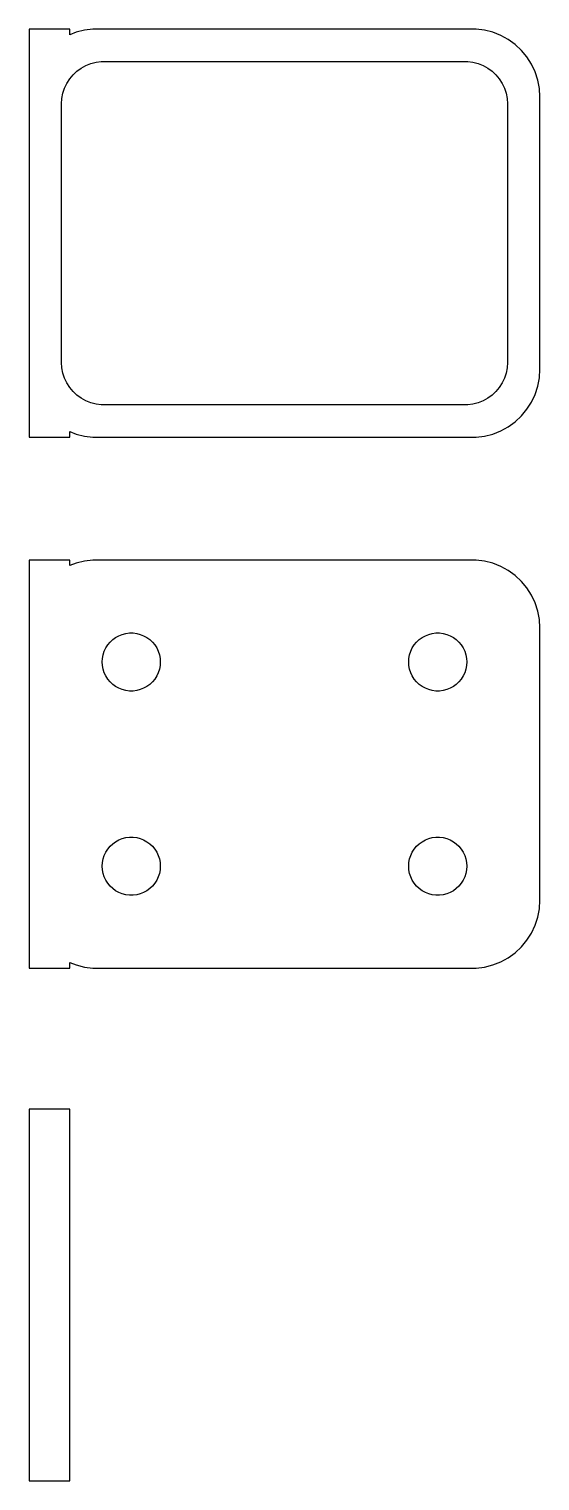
# Model space of a CAD drawing. Header units: metres. Extents: x -19 to 19, y 25 to 132.
import ezdxf

# ---------------------------------------------------------------- set-up
doc = ezdxf.new("R2010")
doc.units = ezdxf.units.M

msp = doc.modelspace()

# ---------------------------------------------------------------- linework, layer by layer
for p, q in [((-15.75, 131.99), (-18.75, 131.99)), ((-18.75, 131.99), (-18.75, 102.01)), ((-15.75, 131.575), (-15.75, 131.99)), ((-15.2951, 131.755), (-15.75, 131.575)), ((-14.6869, 131.911), (-15.2951, 131.755)), ((-14.0639, 131.99), (-14.6869, 131.911)), ((14.0639, 131.99), (-14.0639, 131.99)), ((14.6869, 131.911), (14.0639, 131.99)), ((15.2951, 131.755), (14.6869, 131.911)), ((15.8789, 131.524), (15.2951, 131.755)), ((16.4291, 131.222), (15.8789, 131.524)), ((16.9371, 130.853), (16.4291, 131.222)), ((17.3948, 130.423), (16.9371, 130.853)), ((17.7951, 129.939), (17.3948, 130.423)), ((-15.2342, 128.899), (-14.918, 129.128)), ((-14.918, 129.128), (-14.5754, 129.317)), ((-14.5754, 129.317), (-14.2119, 129.461)), ((-14.2119, 129.461), (-13.8333, 129.558)), ((-13.8333, 129.558), (-13.4454, 129.607)), ((-13.4454, 129.607), (13.4454, 129.607)), ((13.4454, 129.607), (13.8333, 129.558)), ((13.8333, 129.558), (14.2119, 129.461)), ((14.2119, 129.461), (14.5754, 129.317)), ((14.5754, 129.317), (14.918, 129.128)), ((14.918, 129.128), (15.2342, 128.899)), ((18.1315, 129.409), (17.7951, 129.939)), ((18.3989, 128.841), (18.1315, 129.409)), ((-16.1443, 127.646), (-15.9779, 128)), ((-15.9779, 128), (-15.7684, 128.33)), ((-15.7684, 128.33), (-15.5192, 128.631)), ((-15.5192, 128.631), (-15.2342, 128.899)), ((15.2342, 128.899), (15.5192, 128.631)), ((15.5192, 128.631), (15.7684, 128.33)), ((15.7684, 128.33), (15.9779, 128)), ((15.9779, 128), (16.1443, 127.646)), ((18.5929, 128.243), (18.3989, 128.841)), ((18.7106, 127.627), (18.5929, 128.243)), ((-16.3384, 126.89), (-16.2651, 127.274)), ((-16.2651, 127.274), (-16.1443, 127.646)), ((16.1443, 127.646), (16.2651, 127.274)), ((16.2651, 127.274), (16.3384, 126.89)), ((18.75, 127), (18.7106, 127.627)), ((18.75, 107), (18.75, 127)), ((-16.3629, 126.5), (-16.3384, 126.89)), ((-16.3629, 107.5), (-16.3629, 126.5)), ((16.3384, 126.89), (16.3629, 126.5)), ((16.3629, 126.5), (16.3629, 107.5)), ((-16.3384, 107.11), (-16.3629, 107.5)), ((-16.2651, 106.726), (-16.3384, 107.11)), ((-16.1443, 106.354), (-16.2651, 106.726)), ((16.2651, 106.726), (16.1443, 106.354)), ((16.3384, 107.11), (16.2651, 106.726)), ((16.3629, 107.5), (16.3384, 107.11)), ((18.7106, 106.373), (18.75, 107)), ((-15.9779, 106), (-16.1443, 106.354)), ((-15.7684, 105.67), (-15.9779, 106)), ((-15.5192, 105.369), (-15.7684, 105.67)), ((15.7684, 105.67), (15.5192, 105.369)), ((15.9779, 106), (15.7684, 105.67)), ((16.1443, 106.354), (15.9779, 106)), ((18.3989, 105.159), (18.5929, 105.757)), ((18.5929, 105.757), (18.7106, 106.373)), ((-15.2342, 105.101), (-15.5192, 105.369)), ((-14.918, 104.872), (-15.2342, 105.101)), ((-14.5754, 104.683), (-14.918, 104.872)), ((-14.2119, 104.539), (-14.5754, 104.683)), ((-13.8333, 104.442), (-14.2119, 104.539)), ((14.2119, 104.539), (13.8333, 104.442)), ((14.5754, 104.683), (14.2119, 104.539)), ((14.918, 104.872), (14.5754, 104.683)), ((15.2342, 105.101), (14.918, 104.872)), ((15.5192, 105.369), (15.2342, 105.101)), ((17.7951, 104.061), (18.1315, 104.591)), ((18.1315, 104.591), (18.3989, 105.159)), ((-13.4454, 104.393), (-13.8333, 104.442)), ((13.4454, 104.393), (-13.4454, 104.393)), ((13.8333, 104.442), (13.4454, 104.393)), ((16.9371, 103.147), (17.3948, 103.577)), ((17.3948, 103.577), (17.7951, 104.061)), ((-15.75, 102.425), (-15.2951, 102.245)), ((-15.75, 102.01), (-15.75, 102.425)), ((15.2951, 102.245), (15.8789, 102.476)), ((15.8789, 102.476), (16.4291, 102.778)), ((16.4291, 102.778), (16.9371, 103.147)), ((-18.75, 102.01), (-15.75, 102.01)), ((-15.2951, 102.245), (-14.6869, 102.089)), ((-14.6869, 102.089), (-14.0639, 102.01)), ((-14.0639, 102.01), (14.0639, 102.01)), ((14.0639, 102.01), (14.6869, 102.089)), ((14.6869, 102.089), (15.2951, 102.245)), ((-15.75, 92.9793), (-18.75, 92.9793)), ((-18.75, 92.9793), (-18.75, 63.0207)), ((-15.75, 92.5752), (-15.75, 92.9793)), ((-14.6869, 92.9114), (-15.2951, 92.7553)), ((-14.0639, 92.9901), (-14.6869, 92.9114)), ((14.0639, 92.9901), (-14.0639, 92.9901)), ((14.6869, 92.9114), (14.0639, 92.9901)), ((15.2951, 92.7553), (14.6869, 92.9114)), ((-15.2951, 92.7553), (-15.75, 92.5752)), ((15.8789, 92.5241), (15.2951, 92.7553)), ((16.4291, 92.2216), (15.8789, 92.5241)), ((16.9371, 91.8526), (16.4291, 92.2216)), ((17.3948, 91.4227), (16.9371, 91.8526)), ((17.7951, 90.9389), (17.3948, 91.4227)), ((18.1315, 90.4088), (17.7951, 90.9389)), ((18.3989, 89.8406), (18.1315, 90.4088)), ((18.5929, 89.2434), (18.3989, 89.8406)), ((18.7106, 88.6267), (18.5929, 89.2434)), ((18.75, 88), (18.7106, 88.6267)), ((-12.1591, 87.4321), (-11.9098, 87.5308)), ((-11.9098, 87.5308), (-11.6501, 87.5975)), ((-11.6501, 87.5975), (-11.3841, 87.6311)), ((-11.3841, 87.6311), (-11.1159, 87.6311)), ((-11.1159, 87.6311), (-10.8499, 87.5975)), ((-10.8499, 87.5975), (-10.5901, 87.5308)), ((-10.5901, 87.5308), (-10.3408, 87.4321)), ((10.3408, 87.4321), (10.5901, 87.5308)), ((10.5901, 87.5308), (10.8499, 87.5975)), ((10.8499, 87.5975), (11.1159, 87.6311)), ((11.1159, 87.6311), (11.3841, 87.6311)), ((11.3841, 87.6311), (11.6501, 87.5975)), ((11.6501, 87.5975), (11.9098, 87.5308)), ((11.9098, 87.5308), (12.1591, 87.4321)), ((18.75, 68), (18.75, 88)), ((-13.2353, 86.286), (-13.1212, 86.5287)), ((-13.1212, 86.5287), (-12.9775, 86.7551)), ((-12.9775, 86.7551), (-12.8065, 86.9617)), ((-12.8065, 86.9617), (-12.6111, 87.1453)), ((-12.6111, 87.1453), (-12.3941, 87.3029)), ((-12.3941, 87.3029), (-12.1591, 87.4321)), ((-10.3408, 87.4321), (-10.1059, 87.3029)), ((-10.1059, 87.3029), (-9.8889, 87.1453)), ((-9.8889, 87.1453), (-9.69344, 86.9617)), ((-9.69344, 86.9617), (-9.52251, 86.7551)), ((-9.52251, 86.7551), (-9.37881, 86.5287)), ((-9.37881, 86.5287), (-9.26465, 86.286)), ((9.26465, 86.286), (9.37881, 86.5287)), ((9.37881, 86.5287), (9.52251, 86.7551)), ((9.52251, 86.7551), (9.69344, 86.9617)), ((9.69344, 86.9617), (9.8889, 87.1453)), ((9.8889, 87.1453), (10.1059, 87.3029)), ((10.1059, 87.3029), (10.3408, 87.4321)), ((12.1591, 87.4321), (12.3941, 87.3029)), ((12.3941, 87.3029), (12.6111, 87.1453)), ((12.6111, 87.1453), (12.8065, 86.9617)), ((12.8065, 86.9617), (12.9775, 86.7551)), ((12.9775, 86.7551), (13.1212, 86.5287)), ((13.1212, 86.5287), (13.2353, 86.286)), ((-13.3853, 85.5), (-13.3685, 85.7676)), ((-13.3685, 85.2324), (-13.3853, 85.5)), ((-13.3685, 85.7676), (-13.3182, 86.031)), ((-13.3182, 86.031), (-13.2353, 86.286)), ((-9.26465, 86.286), (-9.18178, 86.031)), ((-9.18178, 86.031), (-9.13153, 85.7676)), ((-9.13153, 85.7676), (-9.1147, 85.5)), ((-9.1147, 85.5), (-9.13153, 85.2324)), ((9.1147, 85.5), (9.13153, 85.7676)), ((9.13153, 85.2324), (9.1147, 85.5)), ((9.13153, 85.7676), (9.18178, 86.031)), ((9.18178, 86.031), (9.26465, 86.286)), ((13.2353, 86.286), (13.3182, 86.031)), ((13.3182, 86.031), (13.3685, 85.7676)), ((13.3685, 85.7676), (13.3853, 85.5)), ((13.3853, 85.5), (13.3685, 85.2324)), ((-13.3182, 84.969), (-13.3685, 85.2324)), ((-13.2353, 84.7139), (-13.3182, 84.969)), ((-13.1212, 84.4713), (-13.2353, 84.7139)), ((-12.9775, 84.2449), (-13.1212, 84.4713)), ((-9.37881, 84.4713), (-9.52251, 84.2449)), ((-9.26465, 84.7139), (-9.37881, 84.4713)), ((-9.18178, 84.969), (-9.26465, 84.7139)), ((-9.13153, 85.2324), (-9.18178, 84.969)), ((9.18178, 84.969), (9.13153, 85.2324)), ((9.26465, 84.7139), (9.18178, 84.969)), ((9.37881, 84.4713), (9.26465, 84.7139)), ((9.52251, 84.2449), (9.37881, 84.4713)), ((13.1212, 84.4713), (12.9775, 84.2449)), ((13.2353, 84.7139), (13.1212, 84.4713)), ((13.3182, 84.969), (13.2353, 84.7139)), ((13.3685, 85.2324), (13.3182, 84.969)), ((-12.8065, 84.0383), (-12.9775, 84.2449)), ((-12.6111, 83.8547), (-12.8065, 84.0383)), ((-12.3941, 83.6971), (-12.6111, 83.8547)), ((-12.1591, 83.5679), (-12.3941, 83.6971)), ((-11.9098, 83.4692), (-12.1591, 83.5679)), ((-11.6501, 83.4025), (-11.9098, 83.4692)), ((-11.3841, 83.3689), (-11.6501, 83.4025)), ((-11.1159, 83.3689), (-11.3841, 83.3689)), ((-10.8499, 83.4025), (-11.1159, 83.3689)), ((-10.5901, 83.4692), (-10.8499, 83.4025)), ((-10.3408, 83.5679), (-10.5901, 83.4692)), ((-10.1059, 83.6971), (-10.3408, 83.5679)), ((-9.8889, 83.8547), (-10.1059, 83.6971)), ((-9.69344, 84.0383), (-9.8889, 83.8547)), ((-9.52251, 84.2449), (-9.69344, 84.0383)), ((9.69344, 84.0383), (9.52251, 84.2449)), ((9.8889, 83.8547), (9.69344, 84.0383)), ((10.1059, 83.6971), (9.8889, 83.8547)), ((10.3408, 83.5679), (10.1059, 83.6971)), ((10.5901, 83.4692), (10.3408, 83.5679)), ((10.8499, 83.4025), (10.5901, 83.4692)), ((11.1159, 83.3689), (10.8499, 83.4025)), ((11.3841, 83.3689), (11.1159, 83.3689)), ((11.6501, 83.4025), (11.3841, 83.3689)), ((11.9098, 83.4692), (11.6501, 83.4025)), ((12.1591, 83.5679), (11.9098, 83.4692)), ((12.3941, 83.6971), (12.1591, 83.5679)), ((12.6111, 83.8547), (12.3941, 83.6971)), ((12.8065, 84.0383), (12.6111, 83.8547)), ((12.9775, 84.2449), (12.8065, 84.0383)), ((-12.1591, 72.4321), (-11.9098, 72.5308)), ((-11.9098, 72.5308), (-11.6501, 72.5975)), ((-11.6501, 72.5975), (-11.3841, 72.6311)), ((-11.3841, 72.6311), (-11.1159, 72.6311)), ((-11.1159, 72.6311), (-10.8499, 72.5975)), ((-10.8499, 72.5975), (-10.5901, 72.5308)), ((-10.5901, 72.5308), (-10.3408, 72.4321)), ((10.3408, 72.4321), (10.5901, 72.5308)), ((10.5901, 72.5308), (10.8499, 72.5975)), ((10.8499, 72.5975), (11.1159, 72.6311)), ((11.1159, 72.6311), (11.3841, 72.6311)), ((11.3841, 72.6311), (11.6501, 72.5975)), ((11.6501, 72.5975), (11.9098, 72.5308)), ((11.9098, 72.5308), (12.1591, 72.4321)), ((-13.2353, 71.2861), (-13.1212, 71.5287)), ((-13.1212, 71.5287), (-12.9775, 71.7551)), ((-12.9775, 71.7551), (-12.8065, 71.9617)), ((-12.8065, 71.9617), (-12.6111, 72.1453)), ((-12.6111, 72.1453), (-12.3941, 72.3029)), ((-12.3941, 72.3029), (-12.1591, 72.4321)), ((-10.3408, 72.4321), (-10.1059, 72.3029)), ((-10.1059, 72.3029), (-9.8889, 72.1453)), ((-9.8889, 72.1453), (-9.69344, 71.9617)), ((-9.69344, 71.9617), (-9.52251, 71.7551)), ((-9.52251, 71.7551), (-9.37881, 71.5287)), ((-9.37881, 71.5287), (-9.26465, 71.2861)), ((9.26465, 71.2861), (9.37881, 71.5287)), ((9.37881, 71.5287), (9.52251, 71.7551)), ((9.52251, 71.7551), (9.69344, 71.9617)), ((9.69344, 71.9617), (9.8889, 72.1453)), ((9.8889, 72.1453), (10.1059, 72.3029)), ((10.1059, 72.3029), (10.3408, 72.4321)), ((12.1591, 72.4321), (12.3941, 72.3029)), ((12.3941, 72.3029), (12.6111, 72.1453)), ((12.6111, 72.1453), (12.8065, 71.9617)), ((12.8065, 71.9617), (12.9775, 71.7551)), ((12.9775, 71.7551), (13.1212, 71.5287)), ((13.1212, 71.5287), (13.2353, 71.2861)), ((-13.3853, 70.5), (-13.3685, 70.7676)), ((-13.3685, 70.2324), (-13.3853, 70.5)), ((-13.3685, 70.7676), (-13.3182, 71.031)), ((-13.3182, 71.031), (-13.2353, 71.2861)), ((-9.26465, 71.2861), (-9.18178, 71.031)), ((-9.18178, 71.031), (-9.13153, 70.7676)), ((-9.13153, 70.7676), (-9.1147, 70.5)), ((-9.1147, 70.5), (-9.13153, 70.2324)), ((9.1147, 70.5), (9.13153, 70.7676)), ((9.13153, 70.2324), (9.1147, 70.5)), ((9.13153, 70.7676), (9.18178, 71.031)), ((9.18178, 71.031), (9.26465, 71.2861)), ((13.2353, 71.2861), (13.3182, 71.031)), ((13.3182, 71.031), (13.3685, 70.7676)), ((13.3685, 70.7676), (13.3853, 70.5)), ((13.3853, 70.5), (13.3685, 70.2324)), ((-13.3182, 69.969), (-13.3685, 70.2324)), ((-13.2353, 69.714), (-13.3182, 69.969)), ((-13.1212, 69.4713), (-13.2353, 69.714)), ((-12.9775, 69.2449), (-13.1212, 69.4713)), ((-9.37881, 69.4713), (-9.52251, 69.2449)), ((-9.26465, 69.714), (-9.37881, 69.4713)), ((-9.18178, 69.969), (-9.26465, 69.714)), ((-9.13153, 70.2324), (-9.18178, 69.969)), ((9.18178, 69.969), (9.13153, 70.2324)), ((9.26465, 69.714), (9.18178, 69.969)), ((9.37881, 69.4713), (9.26465, 69.714)), ((9.52251, 69.2449), (9.37881, 69.4713)), ((13.1212, 69.4713), (12.9775, 69.2449)), ((13.2353, 69.714), (13.1212, 69.4713)), ((13.3182, 69.969), (13.2353, 69.714)), ((13.3685, 70.2324), (13.3182, 69.969)), ((-12.8065, 69.0383), (-12.9775, 69.2449)), ((-12.6111, 68.8547), (-12.8065, 69.0383)), ((-12.3941, 68.6971), (-12.6111, 68.8547)), ((-12.1591, 68.5679), (-12.3941, 68.6971)), ((-11.9098, 68.4692), (-12.1591, 68.5679)), ((-11.6501, 68.4025), (-11.9098, 68.4692)), ((-11.3841, 68.3689), (-11.6501, 68.4025)), ((-11.1159, 68.3689), (-11.3841, 68.3689)), ((-10.8499, 68.4025), (-11.1159, 68.3689)), ((-10.5901, 68.4692), (-10.8499, 68.4025)), ((-10.3408, 68.5679), (-10.5901, 68.4692)), ((-10.1059, 68.6971), (-10.3408, 68.5679)), ((-9.8889, 68.8547), (-10.1059, 68.6971)), ((-9.69344, 69.0383), (-9.8889, 68.8547)), ((-9.52251, 69.2449), (-9.69344, 69.0383)), ((9.69344, 69.0383), (9.52251, 69.2449)), ((9.8889, 68.8547), (9.69344, 69.0383)), ((10.1059, 68.6971), (9.8889, 68.8547)), ((10.3408, 68.5679), (10.1059, 68.6971)), ((10.5901, 68.4692), (10.3408, 68.5679)), ((10.8499, 68.4025), (10.5901, 68.4692)), ((11.1159, 68.3689), (10.8499, 68.4025)), ((11.3841, 68.3689), (11.1159, 68.3689)), ((11.6501, 68.4025), (11.3841, 68.3689)), ((11.9098, 68.4692), (11.6501, 68.4025)), ((12.1591, 68.5679), (11.9098, 68.4692)), ((12.3941, 68.6971), (12.1591, 68.5679)), ((12.6111, 68.8547), (12.3941, 68.6971)), ((12.8065, 69.0383), (12.6111, 68.8547)), ((12.9775, 69.2449), (12.8065, 69.0383)), ((18.5929, 66.7566), (18.7106, 67.3733)), ((18.7106, 67.3733), (18.75, 68)), ((18.1315, 65.5912), (18.3989, 66.1594)), ((18.3989, 66.1594), (18.5929, 66.7566)), ((17.3948, 64.5773), (17.7951, 65.0611)), ((17.7951, 65.0611), (18.1315, 65.5912)), ((16.4291, 63.7784), (16.9371, 64.1474)), ((16.9371, 64.1474), (17.3948, 64.5773)), ((-18.75, 63.0207), (-15.75, 63.0207)), ((-15.75, 63.0207), (-15.75, 63.4248)), ((-15.75, 63.4248), (-15.2951, 63.2447)), ((-15.2951, 63.2447), (-14.6869, 63.0886)), ((-14.6869, 63.0886), (-14.0639, 63.0099)), ((-14.0639, 63.0099), (14.0639, 63.0099)), ((14.0639, 63.0099), (14.6869, 63.0886)), ((14.6869, 63.0886), (15.2951, 63.2447)), ((15.2951, 63.2447), (15.8789, 63.4759)), ((15.8789, 63.4759), (16.4291, 63.7784)), ((-15.75, 52.6526), (-18.75, 52.6526)), ((-18.75, 52.6526), (-18.75, 25.3474)), ((-15.75, 25.3474), (-15.75, 52.6526)), ((-18.75, 25.3474), (-15.75, 25.3474))]:
    msp.add_line(p, q)

doc.saveas('drawing.dxf')
